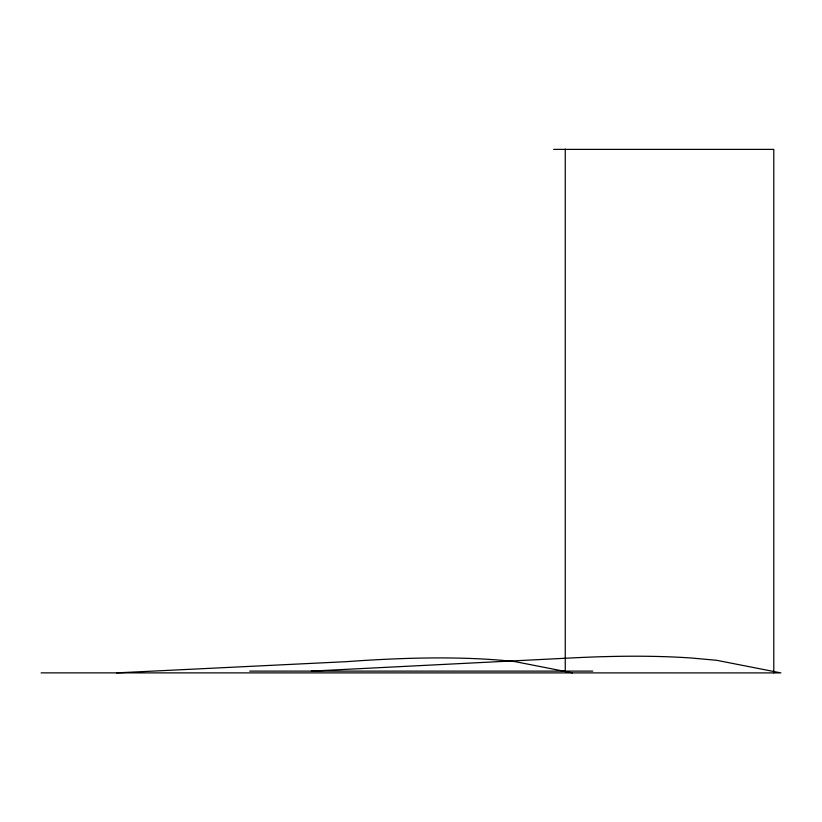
<?xml version="1.0" encoding="UTF-8"?>
<svg xmlns="http://www.w3.org/2000/svg" width="822" height="822" viewBox="0 0 822 822"><rect width="100%" height="100%" fill="white"/><g stroke="black" fill="none" stroke-linecap="round" stroke-linejoin="round"><path stroke-width="1.23" d="M565.259 671.728L565.259 149.09M116.621 672.879L346.36 661.669A2849.946 364.331 -20.2 0 1 515.271 661.669L572.379 672.879M311.343 671.112L570.684 657.99A3044.678 389.227 -20.2 0 1 691.055 657.99L716.548 660.282L780.9 672.91L41.1 672.879M553.627 149.388L773.79 149.388L773.79 672.879M249.734 671.112L592.765 671.112"/></g></svg>
